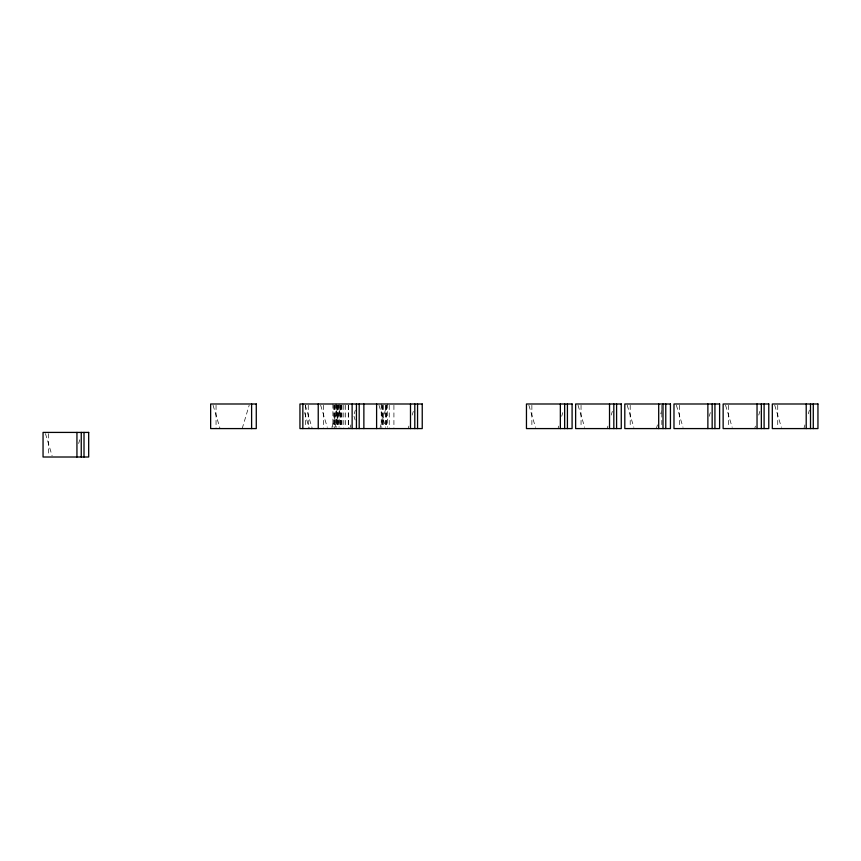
<?xml version="1.0" encoding="UTF-8"?>
<svg xmlns="http://www.w3.org/2000/svg" width="861" height="861" viewBox="0 0 861 861"><rect width="100%" height="100%" fill="white"/><g stroke="black" fill="none" stroke-linecap="round" stroke-linejoin="round"><path stroke-width="0.65" stroke-dasharray="4.3 3.23" d="M78.642 443.48L79.75 439.788M242.189 428.584L249.184 405.23M331.862 427.357L338.502 405.23M334.38 428.584L341.386 405.23M349.781 428.584L350.89 424.893M354.205 413.829L355.313 410.148M379.83 428.584L386.837 405.23M408.146 428.584L408.878 426.12M412.193 415.056L413.302 411.375M558.003 428.584L558.735 426.12M561.695 416.293L562.793 412.602M607.177 428.584L607.909 426.12M611.235 415.056L612.332 411.375M656.34 428.584L657.449 424.893M660.774 413.829L661.872 410.148M709.206 416.293L710.314 412.602M754.688 428.584L755.431 426.12M758.745 415.056L759.854 411.375M803.862 428.584L804.97 424.893M808.285 413.829L809.394 410.148M774.728 405.23L781.368 427.357M725.565 405.23L732.194 427.357M676.391 405.23L683.031 427.357M627.217 405.23L633.857 427.357M578.043 405.23L584.684 427.357M528.88 405.23L535.51 427.357M379.012 405.23L385.653 427.357M354.022 416.293L355.119 419.974M320.658 405.23L327.288 427.357M305.257 405.23L312.263 428.584M304.579 412.602L309.368 428.584M213.054 405.23L220.061 428.584M45.461 433.643L52.101 455.77M777.731 405.294L777.731 427.293M728.557 405.294L728.557 427.293M679.383 405.294L679.383 427.293M661.829 405.294L661.829 427.293M630.209 405.294L630.209 427.293M581.046 405.294L581.046 427.293M531.872 405.294L531.872 427.293M393.918 405.294L393.918 428.584M389.247 405.294L389.247 428.584M387.407 403.992L387.407 427.293M386.481 405.294L386.481 427.293M386.051 405.294L386.051 427.293M385.308 405.294L385.308 427.293M383.349 405.294L383.349 427.293M382.607 405.294L382.607 427.293M382.015 405.294L382.015 428.584M381.251 403.992L381.251 427.293M348.479 405.294L348.479 428.584M348.285 405.294L348.285 428.584M345.584 405.294L345.584 427.293M343.808 405.294L343.808 428.584M341.957 405.294L341.957 427.293M341.042 405.294L341.042 427.293M340.913 405.294L340.913 428.584M340.612 405.294L340.612 427.293M339.869 405.294L339.869 427.293M339.062 403.992L339.062 427.293M338.147 405.294L338.147 427.293M337.899 405.294L337.899 427.293M337.716 405.294L337.716 427.293M337.168 405.294L337.168 427.293M336.974 405.294L336.974 427.293M336.737 403.992L336.737 427.293M335.812 403.992L335.812 427.293M335.015 405.294L335.015 427.293M334.272 405.294L334.272 427.293M333.842 405.294L333.842 427.293M332.916 403.992L332.916 427.293M323.65 405.294L323.65 428.584M308.249 405.294L308.249 428.584M305.364 405.294L305.364 427.293M216.046 405.294L216.046 428.584M48.464 433.707L48.464 455.706"/><path stroke-width="1.29" d="M813.279 403.992L813.279 428.584M810.513 403.992L810.513 428.584M806.208 403.992L806.208 428.584M764.105 403.992L764.105 428.584M761.339 403.992L761.339 428.584M757.034 403.992L757.034 428.584M714.931 403.992L714.931 428.584M712.165 403.992L712.165 428.584M707.871 403.992L707.871 428.584M665.768 403.992L665.768 428.584M663.002 403.992L663.002 428.584M658.697 403.992L658.697 428.584M616.594 403.992L616.594 428.584M613.828 403.992L613.828 428.584M609.523 403.992L609.523 428.584M567.421 403.992L567.421 428.584M564.655 403.992L564.655 428.584M560.35 403.992L560.35 428.584M417.563 403.992L417.563 428.584M414.798 403.992L414.798 428.584M410.493 403.992L410.493 428.584M376.601 403.992L376.601 428.584M363.869 403.992L363.869 428.584M359.198 403.992L359.198 428.584M356.432 403.992L356.432 428.584M352.127 403.992L352.127 428.584M318.236 403.992L318.236 428.584M302.846 403.992L302.846 428.584M251.606 403.992L251.606 428.584M84.012 432.416L84.012 457.008M81.246 432.416L81.246 457.008M76.941 432.416L76.941 457.008M256.277 403.992L210.644 403.992L210.644 428.584L256.277 428.584L256.277 403.992M422.234 403.992L299.951 403.992L299.951 428.584L422.234 428.584L422.234 403.992M572.091 403.992L526.458 403.992L526.458 428.584L572.091 428.584L572.091 403.992M621.265 403.992L575.632 403.992L575.632 428.584L621.265 428.584L621.265 403.992M670.439 403.992L624.806 403.992L624.806 428.584L670.439 428.584L670.439 403.992M719.602 403.992L673.98 403.992L673.98 428.584L719.602 428.584L719.602 403.992M768.776 403.992L723.143 403.992L723.143 428.584L768.776 428.584L768.776 403.992M817.95 403.992L772.317 403.992L772.317 428.584L817.95 428.584L817.95 403.992M88.683 432.416L43.05 432.416L43.05 457.008L88.683 457.008L88.683 432.416"/></g></svg>
